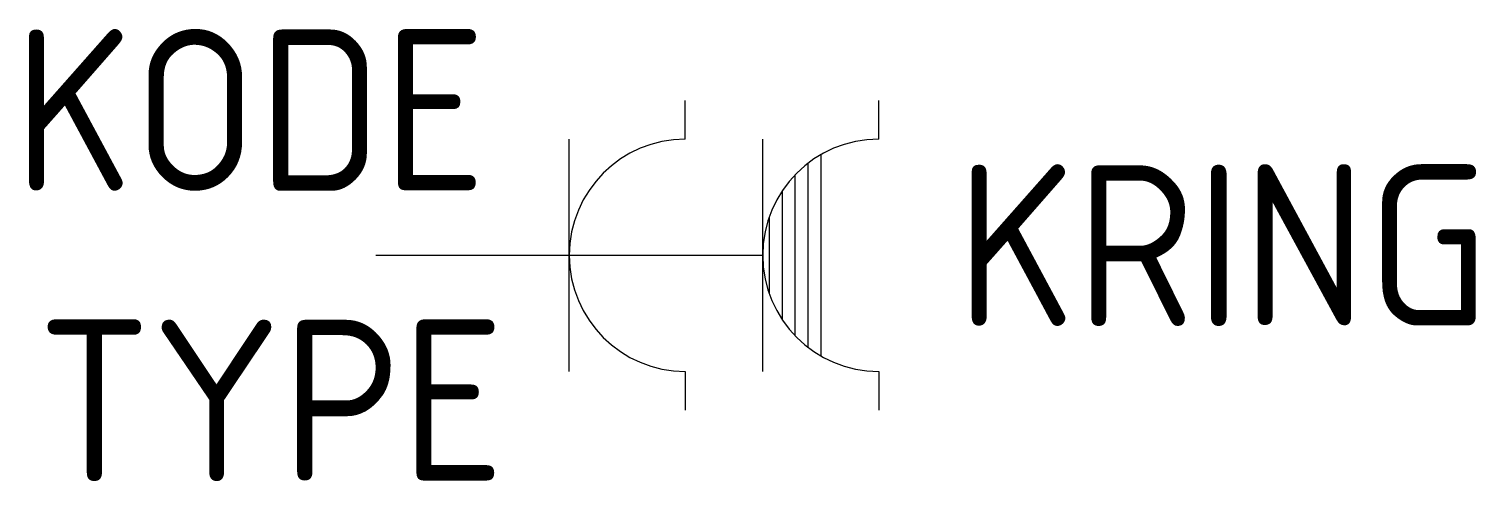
# Model space of a CAD drawing. Extents: x -5.4 to 17.1, y -3.5 to 3.5.
import ezdxf
from ezdxf.enums import TextEntityAlignment as Align

# ---------------------------------------------------------------- set-up
doc = ezdxf.new("R2010")
doc.units = 0
doc.layers.get('0').update_dxf_attribs({"linetype": 'CONTINUOUS'})
doc.styles.get("Standard").update_dxf_attribs({"font": 'iso8.shx'})

msp = doc.modelspace()

# ---------------------------------------------------------------- linework, layer by layer
for p, q in [((4.8, 1.8), (4.8, 2.4)), ((7.8, 1.8), (7.8, 2.4)), ((3, -1.8), (3, 1.8)), ((6, -1.8), (6, 1.8)), ((6.7, 1.425), (6.7, -1.425)), ((6.9, 1.559), (6.9, -1.559)), ((6.5, 1.245), (6.5, -1.245)), ((6.3, 0.995), (6.3, -0.995)), ((6.1, 0.592), (6.1, -0.592)), ((0, 0), (6, 0)), ((4.8, -1.8), (4.8, -2.4)), ((7.8, -1.8), (7.8, -2.4))]:
    msp.add_line(p, q)
for centre in [(4.8, 0), (7.8, 0)]:
    msp.add_arc(centre, 1.8, 90, 270)

# ---------------------------------------------------------------- texts
for tag, p in [('KODE', (1.713, 1)), ('TYPE', (2, -3.5))]:
    msp.add_attdef(tag, text='XXX', height=2.5).set_placement(p, align=Align.RIGHT)
msp.add_attdef('KRING', (9, -1.096), 'XXX', height=2.5)

doc.saveas('drawing.dxf')
